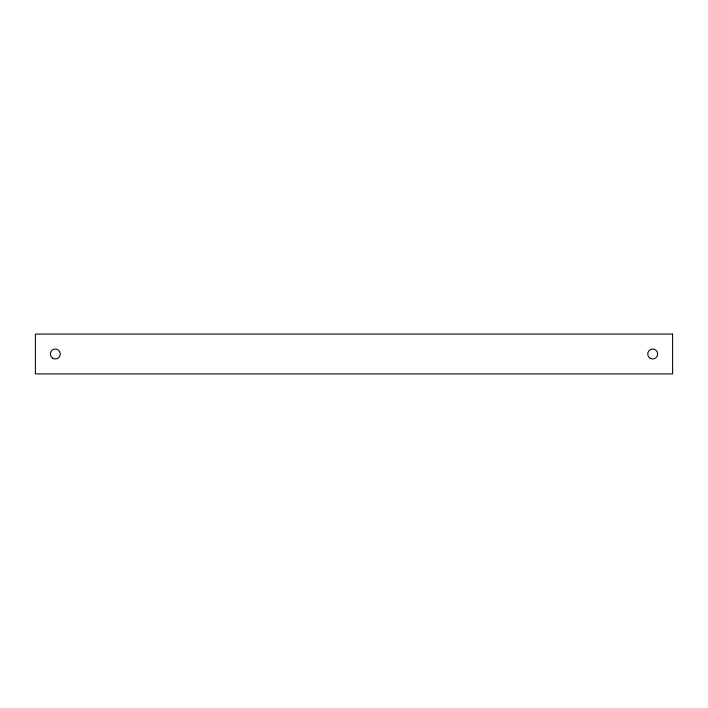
<?xml version="1.0" encoding="UTF-8"?>
<svg xmlns="http://www.w3.org/2000/svg" width="708" height="708" viewBox="0 0 708 708"><rect width="100%" height="100%" fill="white"/><g stroke="black" fill="none" stroke-linecap="round" stroke-linejoin="round"><path stroke-width="1.06" d="M672.6 334.087L35.4 334.087L35.4 373.913L672.6 373.913L672.6 334.087M52.817 358.31A4.983 4.983 0 0 0 60.286 354A4.983 4.983 0 0 0 52.817 349.69A4.983 4.983 0 0 0 52.817 358.31M650.201 358.31A4.983 4.983 0 0 0 657.661 354A4.983 4.983 0 0 0 650.201 349.69A4.983 4.983 0 0 0 650.201 358.31"/></g></svg>
